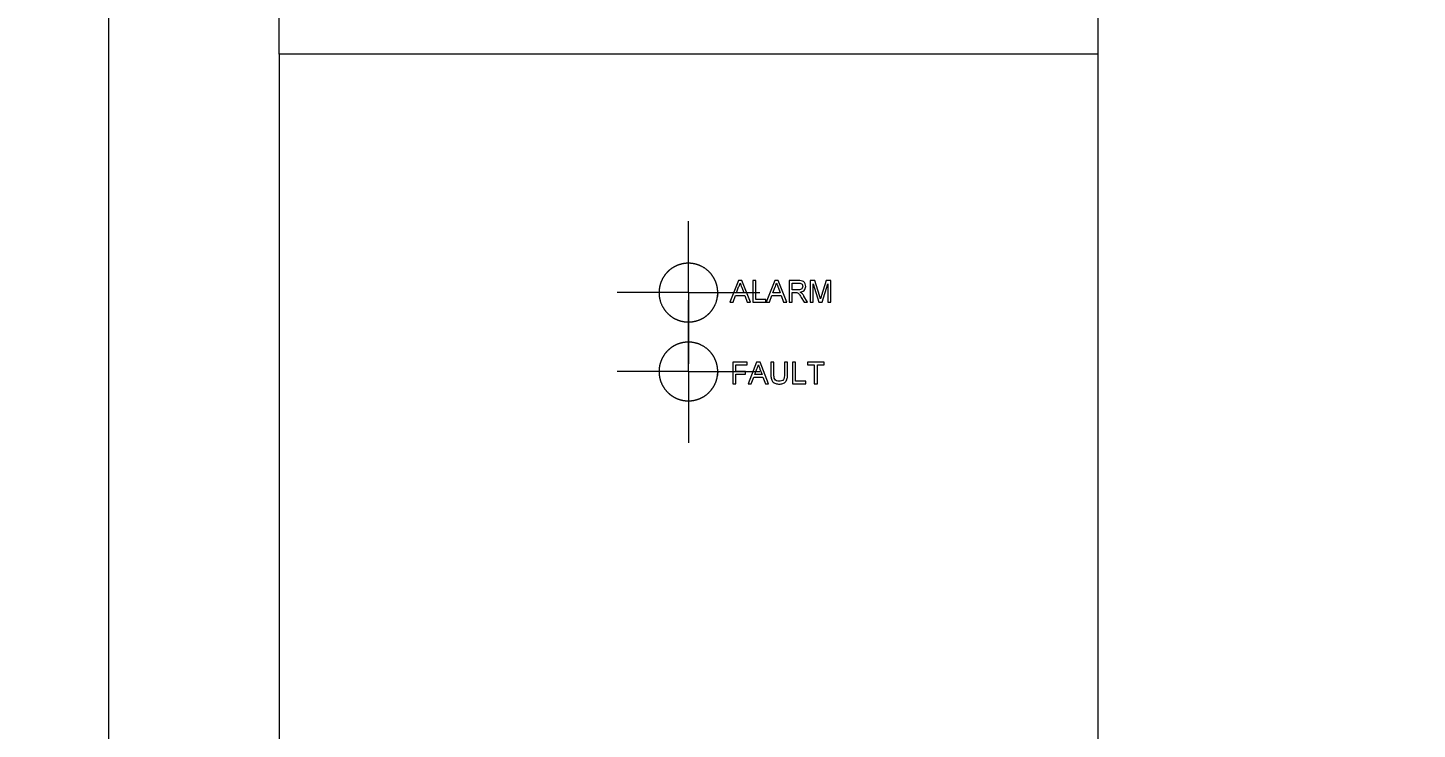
# Model space of a CAD drawing. Header units: millimetres. Extents: x -551 to 210, y 0 to 297.
# Drawn here: x 49 to 131.8, y 193.1 to 234.8 of the extents above; entities that cross this region are included whole.
import ezdxf

# ---------------------------------------------------------------- set-up
doc = ezdxf.new("R2010")
doc.units = ezdxf.units.MM
doc.styles.add('SLDTEXTSTYLE2', font='TXT', dxfattribs={"width": 0.605})
doc.dimstyles.new('SLDDIMSTYLE1', dxfattribs={"dimtxt": 2.568319, "dimasz": 2.568319, "dimexe": 0, "dimexo": 0.0625, "dimgap": 0.64208, "dimtad": 2, "dimrnd": 1e-09, "dimzin": 12, "dimdsep": 46, "dimtxsty": 'SLDTEXTSTYLE2', "dimsah": 1, "dimcen": 0.09, "dimadec": 0, "dimazin": 0, "dimtfac": 1, "dimtofl": 0, "dimtmove": 0, "dimatfit": 3, "dimfxl": 1, "dimtolj": 1, "dimtzin": 12, "dimarcsym": 0})
doc.dimstyles.new('SLDDIMSTYLE3', dxfattribs={"dimtxt": 2.568319, "dimasz": 2.568319, "dimexe": 0, "dimexo": 0.0625, "dimgap": 0.64208, "dimtad": 2, "dimrnd": 1e-09, "dimzin": 12, "dimdsep": 46, "dimtxsty": 'SLDTEXTSTYLE2', "dimblk1": 'NONE', "dimblk2": 'NONE', "dimsah": 1, "dimcen": 0.09, "dimadec": 0, "dimazin": 0, "dimtfac": 1, "dimtofl": 0, "dimtmove": 0, "dimatfit": 3, "dimldrblk": 'NONE', "dimfxl": 1, "dimtolj": 1, "dimtzin": 12, "dimarcsym": 0})

# ---------------------------------------------------------------- blocks, each defined once
blk = doc.blocks.new('*D5')
at = {"color": 7, "linetype": 'Continuous', "lineweight": 0}
for p, q in [((65.496, 252.68), (52.826, 252.68)), ((53.826, 252.68), (53.826, 98.438)), ((65.996, 98.438), (52.826, 98.438))]:
    blk.add_line(p, q, dxfattribs=at)
for points in [[(53.826, 252.68), (53.431, 250.111), (54.222, 250.111)], [(53.826, 98.438), (54.222, 101.006), (53.431, 101.006)]]:
    blk.add_solid(points, dxfattribs=at)
at = {"color": 7, "linetype": 'Continuous', "lineweight": 0, "insert": (50.416, 172.722), "char_height": 2.6458, "attachment_point": 1, "rotation": 90, "style": 'SLDTEXTSTYLE2'}
blk.add_mtext('154.24', dxfattribs=at)
blk = doc.blocks.new('SW_CENTERMARKSYMBOL_2')
at = {"color": 0, "linetype": 'Continuous', "lineweight": 0}
for p, q in [((0, 2.5), (0, 4.25)), ((0, 0), (0, 2.5)), ((-2.5, 0), (-4.25, 0)), ((0, 0), (-2.5, 0)), ((0, 0), (0, -2.5)), ((0, 0), (2.5, 0)), ((2.5, 0), (4.25, 0)), ((0, -2.5), (0, -4.25))]:
    blk.add_line(p, q, dxfattribs=at)
blk = doc.blocks.new('SW_CENTERMARKSYMBOL_3')
at = {"color": 0, "linetype": 'Continuous', "lineweight": 0}
for p, q in [((0, 2.5), (0, 4.25)), ((0, 0), (0, 2.5)), ((-2.5, 0), (-4.25, 0)), ((0, 0), (-2.5, 0)), ((0, 0), (0, -2.5)), ((0, 0), (2.5, 0)), ((2.5, 0), (4.25, 0)), ((0, -2.5), (0, -4.25))]:
    blk.add_line(p, q, dxfattribs=at)
blk = doc.blocks.new('*D14')
at = {"color": 7, "linetype": 'Continuous', "lineweight": 0, "attachment_point": 1, "rotation": 357.24911, "style": 'SLDTEXTSTYLE2'}
for s, insert, char_height in [('R', (137.481, 203.591), 2.646), ('719.48', (140.025, 203.469), 2.6458)]:
    blk.add_mtext(s, dxfattribs=dict(at, insert=insert, char_height=char_height))
blk = doc.blocks.new('_NONE')

msp = doc.modelspace()

# ---------------------------------------------------------------- linework, layer by layer
at = {"color": 7, "linetype": 'Continuous', "lineweight": 15}
for p, q in [((63.996, 233.28), (63.996, 250.18)), ((112.806, 250.18), (112.806, 233.28)), ((112.806, 233.28), (63.996, 233.28)), ((63.996, 233.28), (63.996, 101.386)), ((112.806, 233.28), (112.806, 101.386)), ((91.383, 219.79), (90.873, 218.506)), ((91.587, 219.79), (91.383, 219.79)), ((92.097, 218.506), (91.587, 219.79)), ((92.234, 219.79), (92.234, 218.506)), ((92.415, 219.79), (92.234, 219.79)), ((92.415, 218.654), (92.415, 219.79)), ((93.556, 219.79), (93.046, 218.506)), ((93.76, 219.79), (93.556, 219.79)), ((94.27, 218.506), (93.76, 219.79)), ((94.407, 219.79), (94.407, 218.506)), ((94.964, 219.79), (94.407, 219.79)), ((94.588, 219.642), (94.971, 219.642)), ((94.588, 219.23), (94.588, 219.642)), ((95.659, 219.79), (95.659, 218.506)), ((95.931, 219.79), (95.659, 219.79)), ((95.84, 219.593), (96.18, 218.506)), ((95.84, 218.506), (95.84, 219.593)), ((96.218, 218.889), (95.931, 219.79)), ((96.623, 219.79), (96.339, 218.904)), ((96.37, 218.506), (96.712, 219.593)), ((96.893, 219.79), (96.623, 219.79)), ((96.712, 219.593), (96.712, 218.506)), ((96.893, 218.506), (96.893, 219.79)), ((91.065, 218.506), (91.211, 218.901)), ((91.211, 218.901), (91.759, 218.901)), ((91.266, 219.049), (91.397, 219.405)), ((91.704, 219.049), (91.266, 219.049)), ((91.579, 219.387), (91.704, 219.049)), ((91.759, 218.901), (91.905, 218.506)), ((93.238, 218.506), (93.384, 218.901)), ((93.384, 218.901), (93.932, 218.901)), ((93.439, 219.049), (93.57, 219.405)), ((93.877, 219.049), (93.439, 219.049)), ((93.753, 219.387), (93.877, 219.049)), ((93.932, 218.901), (94.078, 218.506)), ((94.932, 219.23), (94.588, 219.23)), ((94.588, 219.082), (94.774, 219.082)), ((94.588, 218.506), (94.588, 219.082)), ((95.133, 218.777), (95.293, 218.506)), ((95.5, 218.506), (95.29, 218.86)), ((90.873, 218.506), (91.065, 218.506)), ((91.905, 218.506), (92.097, 218.506)), ((92.234, 218.506), (93.024, 218.506)), ((93.024, 218.654), (92.415, 218.654)), ((93.024, 218.506), (93.024, 218.654)), ((93.046, 218.506), (93.238, 218.506)), ((94.078, 218.506), (94.27, 218.506)), ((94.407, 218.506), (94.588, 218.506)), ((95.293, 218.506), (95.5, 218.506)), ((95.659, 218.506), (95.84, 218.506)), ((96.18, 218.506), (96.37, 218.506)), ((96.712, 218.506), (96.893, 218.506)), ((91.905, 214.922), (91.049, 214.922)), ((91.049, 214.922), (91.049, 213.638)), ((91.23, 214.774), (91.905, 214.774)), ((91.23, 214.362), (91.23, 214.774)), ((91.905, 214.774), (91.905, 214.922)), ((92.469, 214.922), (91.96, 213.638)), ((92.352, 214.181), (92.484, 214.536)), ((92.674, 214.922), (92.469, 214.922)), ((93.184, 213.638), (92.674, 214.922)), ((93.321, 214.922), (93.321, 214.183)), ((93.502, 214.922), (93.321, 214.922)), ((93.502, 214.192), (93.502, 214.922)), ((94.309, 214.922), (94.127, 214.922)), ((94.127, 214.922), (94.127, 214.192)), ((94.309, 214.183), (94.309, 214.922)), ((94.605, 214.922), (94.605, 213.638)), ((94.786, 214.922), (94.605, 214.922)), ((94.786, 213.786), (94.786, 214.922)), ((95.494, 214.922), (95.494, 214.774)), ((96.498, 214.922), (95.494, 214.922)), ((95.494, 214.774), (95.905, 214.774)), ((95.905, 214.774), (95.905, 213.638)), ((96.087, 214.774), (96.498, 214.774)), ((96.087, 213.638), (96.087, 214.774)), ((96.498, 214.774), (96.498, 214.922)), ((91.806, 214.362), (91.23, 214.362)), ((91.23, 214.214), (91.806, 214.214)), ((91.23, 213.638), (91.23, 214.214)), ((91.806, 214.214), (91.806, 214.362)), ((92.152, 213.638), (92.298, 214.033)), ((92.298, 214.033), (92.845, 214.033)), ((92.791, 214.181), (92.352, 214.181)), ((92.666, 214.518), (92.791, 214.181)), ((92.845, 214.033), (92.991, 213.638)), ((95.395, 213.786), (94.786, 213.786)), ((95.395, 213.638), (95.395, 213.786)), ((91.049, 213.638), (91.23, 213.638)), ((91.96, 213.638), (92.152, 213.638)), ((92.991, 213.638), (93.184, 213.638)), ((94.605, 213.638), (95.395, 213.638)), ((95.905, 213.638), (96.087, 213.638))]:
    msp.add_line(p, q, dxfattribs=at)
for points, knots in [([(90.151, 218.839), (90.151, 219.185), (90.139, 219.299), (90.095, 219.523), (90.061, 219.634), (89.973, 219.846), (89.92, 219.946), (89.793, 220.136), (89.719, 220.227), (89.476, 220.469), (89.281, 220.599), (88.86, 220.774), (88.63, 220.82), (88.287, 220.82), (88.171, 220.808), (87.947, 220.764), (87.838, 220.731), (87.626, 220.643), (87.523, 220.588), (87.334, 220.462), (87.245, 220.389), (87.082, 220.226), (87.009, 220.138), (86.883, 219.948), (86.828, 219.846), (86.74, 219.634), (86.707, 219.525), (86.662, 219.3), (86.651, 219.185), (86.65, 218.842), (86.696, 218.612), (86.87, 218.19), (87.001, 217.995), (87.242, 217.753), (87.332, 217.679), (87.523, 217.552), (87.623, 217.498), (87.835, 217.41), (87.946, 217.376), (88.17, 217.331), (88.283, 217.32), (88.63, 217.32), (88.857, 217.365), (89.175, 217.496), (89.276, 217.55), (89.466, 217.677), (89.556, 217.751), (89.799, 217.993), (89.929, 218.188), (90.104, 218.609), (90.151, 218.839), (90.151, 219.185)], [-0.0625, -0.0625, 0, 0, 0.03125, 0.03125, 0.0625, 0.0625, 0.09375, 0.09375, 0.125, 0.125, 0.1875, 0.1875, 0.25, 0.25, 0.28125, 0.28125, 0.3125, 0.3125, 0.34375, 0.34375, 0.375, 0.375, 0.40625, 0.40625, 0.4375, 0.4375, 0.46875, 0.46875, 0.5, 0.5, 0.5625, 0.5625, 0.625, 0.625, 0.65625, 0.65625, 0.6875, 0.6875, 0.71875, 0.71875, 0.75, 0.75, 0.8125, 0.8125, 0.84375, 0.84375, 0.875, 0.875, 0.9375, 0.9375, 1, 1, 1.03125, 1.03125]), ([(91.397, 219.405), (91.407, 219.424), (91.416, 219.443), (91.425, 219.462), (91.434, 219.481), (91.442, 219.501), (91.449, 219.521), (91.464, 219.56), (91.475, 219.601), (91.485, 219.642)], [0, 0, 0, 0, 0.0000634621, 0.0000634621, 0.0000634621, 0.000126978, 0.000126978, 0.000126978, 0.0002538031, 0.0002538031, 0.0002538031, 0.0002538031]), ([(91.485, 219.642), (91.493, 219.621), (91.501, 219.599), (91.509, 219.578), (91.516, 219.557), (91.524, 219.536), (91.532, 219.514), (91.54, 219.493), (91.548, 219.472), (91.556, 219.451), (91.564, 219.429), (91.572, 219.408), (91.579, 219.387)], [0, 0, 0, 0, 0.0000680341, 0.0000680341, 0.0000680341, 0.0001360642, 0.0001360642, 0.0001360642, 0.0002040968, 0.0002040968, 0.0002040968, 0.0002721294, 0.0002721294, 0.0002721294, 0.0002721294]), ([(93.57, 219.405), (93.58, 219.424), (93.589, 219.443), (93.598, 219.462), (93.607, 219.481), (93.615, 219.501), (93.622, 219.521), (93.637, 219.56), (93.648, 219.601), (93.658, 219.642)], [0, 0, 0, 0, 0.0000634621, 0.0000634621, 0.0000634621, 0.000126978, 0.000126978, 0.000126978, 0.0002538031, 0.0002538031, 0.0002538031, 0.0002538031]), ([(93.658, 219.642), (93.666, 219.621), (93.674, 219.599), (93.682, 219.578), (93.69, 219.557), (93.697, 219.536), (93.705, 219.514), (93.713, 219.493), (93.721, 219.472), (93.729, 219.451), (93.737, 219.429), (93.745, 219.408), (93.753, 219.387)], [0, 0, 0, 0, 0.0000680341, 0.0000680341, 0.0000680341, 0.0001360642, 0.0001360642, 0.0001360642, 0.0002040968, 0.0002040968, 0.0002040968, 0.0002721294, 0.0002721294, 0.0002721294, 0.0002721294]), ([(95.395, 219.444), (95.393, 219.497), (95.385, 219.549), (95.342, 219.646), (95.311, 219.691), (95.227, 219.755), (95.174, 219.771), (95.07, 219.788), (95.017, 219.79), (94.964, 219.79)], [0, 0, 0, 0, 0.25, 0.25, 0.5, 0.5, 0.75, 0.75, 1, 1, 1, 1]), ([(94.971, 219.642), (95.031, 219.641), (95.094, 219.634), (95.165, 219.579), (95.184, 219.555), (95.209, 219.5), (95.213, 219.47), (95.214, 219.44)], [0, 0, 0, 0, 0.5, 0.5, 0.75, 0.75, 1, 1, 1, 1]), ([(94.774, 219.082), (94.781, 219.082), (94.789, 219.082), (94.796, 219.082), (94.804, 219.082), (94.811, 219.082), (94.819, 219.081), (94.834, 219.08), (94.848, 219.079), (94.863, 219.076)], [0, 0, 0, 0, 0.00002242502, 0.00002242502, 0.00002242502, 0.00004485882, 0.00004485882, 0.00004485882, 0.00008961261, 0.00008961261, 0.00008961261, 0.00008961261]), ([(94.863, 219.076), (94.896, 219.066), (94.927, 219.051), (94.98, 219.006), (95.001, 218.979), (95.062, 218.895), (95.097, 218.836), (95.133, 218.777)], [0, 0, 0, 0, 0.25, 0.25, 0.5, 0.5, 1, 1, 1, 1]), ([(95.214, 219.44), (95.213, 219.406), (95.207, 219.373), (95.178, 219.313), (95.155, 219.286), (95.099, 219.25), (95.066, 219.242), (94.999, 219.232), (94.966, 219.231), (94.932, 219.23)], [0, 0, 0, 0, 0.25, 0.25, 0.5, 0.5, 0.75, 0.75, 1, 1, 1, 1]), ([(95.055, 219.099), (95.099, 219.106), (95.142, 219.115), (95.224, 219.148), (95.264, 219.17), (95.329, 219.232), (95.354, 219.27), (95.388, 219.354), (95.394, 219.399), (95.395, 219.444)], [0, 0, 0, 0, 0.25, 0.25, 0.5, 0.5, 0.75, 0.75, 1, 1, 1, 1]), ([(95.154, 219.035), (95.147, 219.042), (95.139, 219.048), (95.131, 219.054), (95.123, 219.06), (95.115, 219.066), (95.107, 219.071), (95.09, 219.081), (95.072, 219.09), (95.055, 219.099)], [0, 0, 0, 0, 0.0000297032, 0.0000297032, 0.0000297032, 0.0000594422, 0.0000594422, 0.0000594422, 0.0001185944, 0.0001185944, 0.0001185944, 0.0001185944]), ([(95.29, 218.86), (95.28, 218.876), (95.27, 218.892), (95.26, 218.908), (95.25, 218.923), (95.24, 218.938), (95.228, 218.953), (95.206, 218.982), (95.181, 219.01), (95.154, 219.035)], [0, 0, 0, 0, 0.0000555663, 0.0000555663, 0.0000555663, 0.0001111879, 0.0001111879, 0.0001111879, 0.000222196, 0.000222196, 0.000222196, 0.000222196]), ([(96.276, 218.7), (96.267, 218.732), (96.257, 218.763), (96.247, 218.795), (96.243, 218.811), (96.238, 218.826), (96.233, 218.842), (96.228, 218.858), (96.223, 218.873), (96.218, 218.889)], [0, 0, 0, 0, 0.0000986334, 0.0000986334, 0.0000986334, 0.0001479578, 0.0001479578, 0.0001479578, 0.0001972823, 0.0001972823, 0.0001972823, 0.0001972823]), ([(96.339, 218.904), (96.328, 218.87), (96.318, 218.837), (96.307, 218.803), (96.302, 218.786), (96.296, 218.769), (96.291, 218.752), (96.286, 218.735), (96.281, 218.718), (96.276, 218.7)], [0, 0, 0, 0, 0.0001067731, 0.0001067731, 0.0001067731, 0.0001601607, 0.0001601607, 0.0001601607, 0.0002135463, 0.0002135463, 0.0002135463, 0.0002135463]), ([(90.151, 214.139), (90.151, 214.485), (90.139, 214.599), (90.095, 214.823), (90.061, 214.934), (89.973, 215.146), (89.92, 215.246), (89.793, 215.436), (89.719, 215.526), (89.477, 215.769), (89.281, 215.899), (88.86, 216.074), (88.63, 216.12), (88.287, 216.12), (88.171, 216.108), (87.947, 216.064), (87.838, 216.031), (87.626, 215.943), (87.523, 215.888), (87.334, 215.762), (87.245, 215.689), (87.082, 215.526), (87.009, 215.437), (86.883, 215.248), (86.828, 215.146), (86.74, 214.934), (86.707, 214.825), (86.662, 214.6), (86.651, 214.484), (86.65, 214.142), (86.696, 213.912), (86.87, 213.491), (87.001, 213.295), (87.242, 213.053), (87.332, 212.979), (87.523, 212.852), (87.623, 212.798), (87.835, 212.71), (87.946, 212.676), (88.17, 212.631), (88.283, 212.62), (88.63, 212.62), (88.857, 212.665), (89.175, 212.796), (89.276, 212.85), (89.466, 212.977), (89.556, 213.051), (89.799, 213.293), (89.929, 213.488), (90.104, 213.909), (90.151, 214.139), (90.151, 214.485)], [-0.0625, -0.0625, 0, 0, 0.03125, 0.03125, 0.0625, 0.0625, 0.09375, 0.09375, 0.125, 0.125, 0.1875, 0.1875, 0.25, 0.25, 0.28125, 0.28125, 0.3125, 0.3125, 0.34375, 0.34375, 0.375, 0.375, 0.40625, 0.40625, 0.4375, 0.4375, 0.46875, 0.46875, 0.5, 0.5, 0.5625, 0.5625, 0.625, 0.625, 0.65625, 0.65625, 0.6875, 0.6875, 0.71875, 0.71875, 0.75, 0.75, 0.8125, 0.8125, 0.84375, 0.84375, 0.875, 0.875, 0.9375, 0.9375, 1, 1, 1.03125, 1.03125]), ([(92.484, 214.536), (92.493, 214.555), (92.503, 214.574), (92.512, 214.594), (92.52, 214.613), (92.528, 214.633), (92.536, 214.652), (92.55, 214.692), (92.562, 214.733), (92.572, 214.774)], [0, 0, 0, 0, 0.0000634621, 0.0000634621, 0.0000634621, 0.000126978, 0.000126978, 0.000126978, 0.0002538369, 0.0002538369, 0.0002538369, 0.0002538369]), ([(92.572, 214.774), (92.579, 214.752), (92.588, 214.731), (92.595, 214.71), (92.603, 214.689), (92.611, 214.667), (92.619, 214.646), (92.627, 214.625), (92.634, 214.604), (92.642, 214.582), (92.65, 214.561), (92.658, 214.54), (92.666, 214.518)], [0, 0, 0, 0, 0.0000680432, 0.0000680432, 0.0000680432, 0.0001360825, 0.0001360825, 0.0001360825, 0.0002041242, 0.0002041242, 0.0002041242, 0.0002721658, 0.0002721658, 0.0002721658, 0.0002721658]), ([(93.321, 214.183), (93.321, 214.11), (93.325, 214.038), (93.352, 213.896), (93.378, 213.824), (93.47, 213.714), (93.535, 213.674), (93.672, 213.628), (93.745, 213.622), (93.818, 213.621)], [0, 0, 0, 0, 0.25, 0.25, 0.5, 0.5, 0.75, 0.75, 1, 1, 1, 1]), ([(93.804, 213.786), (93.755, 213.787), (93.705, 213.793), (93.616, 213.832), (93.577, 213.865), (93.525, 213.949), (93.515, 213.998), (93.503, 214.094), (93.502, 214.143), (93.502, 214.192)], [0, 0, 0, 0, 0.25, 0.25, 0.5, 0.5, 0.75, 0.75, 1, 1, 1, 1]), ([(94.127, 214.192), (94.127, 214.141), (94.125, 214.09), (94.11, 213.99), (94.099, 213.939), (94.046, 213.853), (94.001, 213.823), (93.906, 213.791), (93.854, 213.787), (93.804, 213.786)], [0, 0, 0, 0, 0.25, 0.25, 0.5, 0.5, 0.75, 0.75, 1, 1, 1, 1]), ([(93.818, 213.621), (93.89, 213.622), (93.961, 213.629), (94.098, 213.677), (94.159, 213.719), (94.251, 213.828), (94.277, 213.898), (94.305, 214.039), (94.308, 214.111), (94.309, 214.183)], [0, 0, 0, 0, 0.25, 0.25, 0.5, 0.5, 0.75, 0.75, 1, 1, 1, 1])]:
    msp.add_open_spline(points, degree=3, knots=knots, dxfattribs=at)

# ---------------------------------------------------------------- block references
at = {"color": 7, "linetype": 'Continuous', "lineweight": 0}
for name, p in [('SW_CENTERMARKSYMBOL_3', (88.401, 219.07)), ('SW_CENTERMARKSYMBOL_2', (88.401, 214.37))]:
    msp.add_blockref(name, p, dxfattribs=at)

# ---------------------------------------------------------------- dimensions: what is measured, and where the dimension line sits
dim = msp.add_linear_dim(base=(53.826, 98.438), p1=(66.496, 252.68), p2=(66.996, 98.438), angle=90, dimstyle='SLDDIMSTYLE1', dxfattribs=at)
dim.commit()
dim.dimension.update_dxf_attribs({"geometry": '*D5', "text_midpoint": (53.826, 178.11), "dimtype": 160})
dim = msp.add_radius_dim(center=(-551.323, 233.28), mpoint=(0, 0), dimstyle='SLDDIMSTYLE3', dxfattribs=at)
dim.commit()
dim.dimension.update_dxf_attribs({"geometry": '*D14', "text_midpoint": (143.89, 199.875), "dimtype": 164})

doc.saveas('drawing.dxf')
